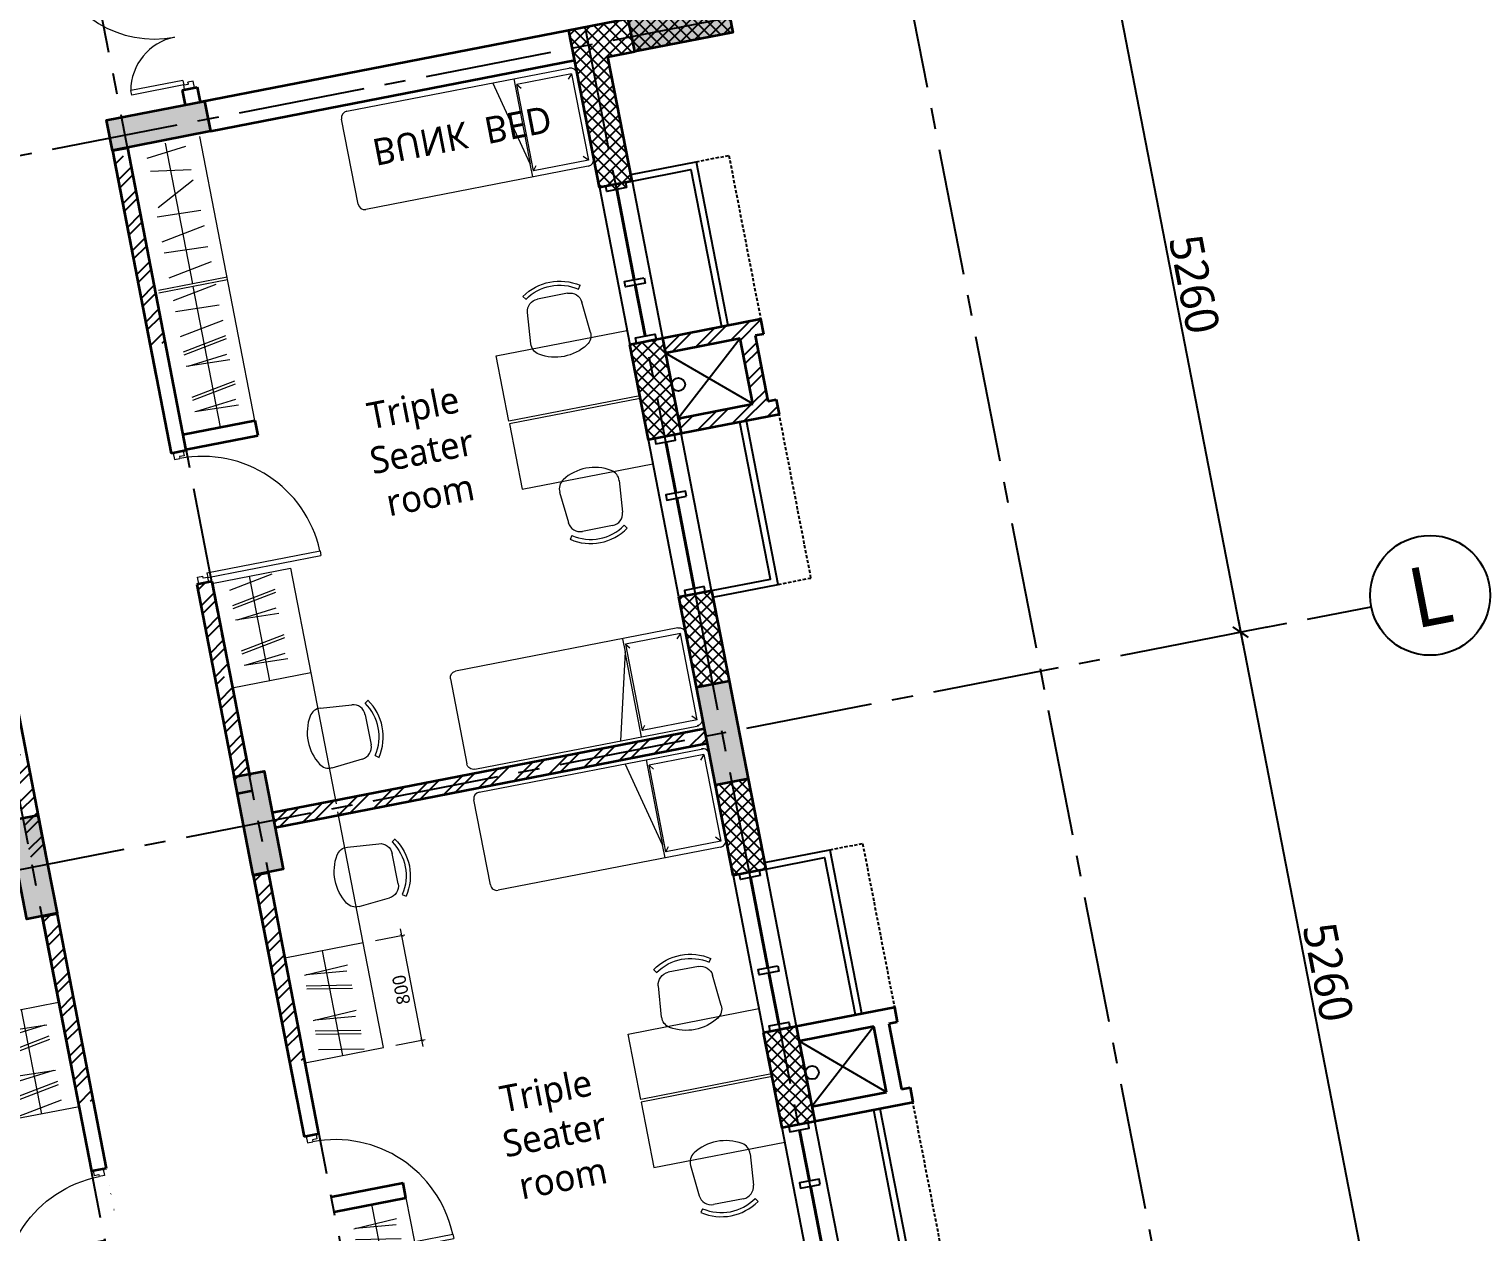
# Model space of a CAD drawing. Header units: millimetres. Extents: x -1107453 to -240403, y -265431 to 143409.
# Drawn here: x -261326 to -250414, y -173598 to -164571 of the extents above; entities that cross this region are included whole.
import ezdxf
from ezdxf.enums import TextEntityAlignment as Align

# ---------------------------------------------------------------- set-up
doc = ezdxf.new("R2010")
doc.units = ezdxf.units.MM
doc.header["$MEASUREMENT"] = 0
doc.linetypes.add('CENTER2', pattern=[28.575, 19.05, -3.175, 3.175, -3.175])
doc.linetypes.add('HIDDEN', pattern=[0.375, 0.25, -0.125])
for name, color, linetype in [('A-Anno-Dims', 7, 'Continuous'), ('A-Anno-Grid Lines', 154, 'Continuous'), ('A-Wall Patt', 8, 'Continuous'), ('A-Window', 4, 'Continuous'), ('Anno_Labels', 7, 'Continuous'), ('S-Conc Patt', 9, 'Continuous')]:
    doc.layers.add(name, color=color, linetype=linetype)
for name, color, linetype, lineweight in [('A-Detail Lines', 8, 'Continuous', 25), ('A-Door', 4, 'Continuous', 9), ('A-Wall Sec', 1, 'Continuous', 30), ('column hatch', 12, 'Continuous', 5), ('S-Concrete', 40, 'Continuous', 30), ('text', 7, 'Continuous', 9)]:
    doc.layers.add(name, color=color, linetype=linetype, lineweight=lineweight)
doc.layers.add('I-Furniture', color=7, linetype='Continuous', lineweight=15, true_color=0xc76300)
doc.styles.get("Standard").update_dxf_attribs({"font": 'trebuc.ttf'})
doc.dimstyles.new('IIITD_WD_L @ 100', dxfattribs={"dimscale": 100, "dimtxt": 2.5, "dimasz": 1, "dimexe": 0.5, "dimexo": 0.25, "dimgap": 0.3, "dimtad": 1, "dimdec": 0, "dimrnd": 1, "dimzin": 0, "dimdsep": 46, "dimtxsty": 'Standard', "dimblk": 'ARCHTICK', "dimcen": 0.2, "dimdle": 1, "dimclrd": 8, "dimclre": 8, "dimadec": 0, "dimazin": 0, "dimtfac": 1, "dimtdec": 0, "dimtofl": 0, "dimtmove": 0, "dimatfit": 0, "dimfxl": 2, "dimfxlon": 1, "dimtolj": 1, "dimtzin": 0, "dimlwd": -1, "dimlwe": -1, "dimarcsym": 0})
doc.dimstyles.new('IIITD_WD_M @ 100', dxfattribs={"dimscale": 100, "dimtxt": 1, "dimasz": 0.25, "dimexe": 0.25, "dimexo": 0.25, "dimgap": 0.3, "dimtad": 1, "dimdec": 0, "dimrnd": 2.5, "dimzin": 0, "dimdsep": 46, "dimtxsty": 'Standard', "dimblk": 'ARCHTICK', "dimcen": 0.2, "dimdle": 0.5, "dimclrd": 8, "dimclre": 254, "dimadec": 0, "dimazin": 0, "dimtfac": 1, "dimtdec": 0, "dimtofl": 0, "dimtmove": 0, "dimatfit": 0, "dimfxl": 100, "dimtolj": 1, "dimtzin": 0, "dimlwd": -1, "dimlwe": -1, "dimarcsym": 0})

# ---------------------------------------------------------------- blocks, each defined once
blk = doc.blocks.new('Door 1200')
at = {"layer": 'A-Door', "color": 5, "lineweight": 18}
for p, q in [((524084, 16182), (524084, 16132)), ((524084, 16182), (524159, 16182)), ((524159, 16182), (524159, 16147)), ((524084, 16132), (524124, 16132)), ((524124, 16147), (524124, 16132)), ((524159, 16147), (524124, 16147)), ((524159, 16147), (524557, 16147)), ((524159, 16112), (524159, 16147)), ((524159, 16112), (524557, 16112)), ((524557, 16147), (524557, 16112)), ((524084, 15032), (524124, 15032)), ((524084, 14982), (524084, 15032)), ((524084, 14982), (524159, 14982)), ((524124, 15017), (524124, 15032)), ((524159, 15017), (524124, 15017)), ((524159, 15052), (524159, 15017)), ((524159, 15052), (524958, 15052)), ((524159, 14982), (524159, 15017)), ((524159, 15017), (524958, 15017)), ((524958, 15017), (524958, 15052))]:
    blk.add_line(p, q, dxfattribs=at)
at = {"layer": 'A-Door', "lineweight": 18}
for centre, radius, start, end in [((524155, 16193), 411, 270.5695, 348.692), ((524157, 14978), 804, 5.3148, 89.8715)]:
    blk.add_arc(centre, radius, start, end, dxfattribs=at)
blk = doc.blocks.new('W 1200')
at = {"layer": 'A-Window', "linetype": 'HIDDEN', "ltscale": 100}
for p, q in [((552588, 7900), (552588, 9150)), ((552838, 7900), (552588, 7900))]:
    blk.add_line(p, q, dxfattribs=at)
at = {"layer": 'A-Window', "color": 2, "lineweight": 40}
for p, q in [((553463, 8720), (553463, 9110)), ((553463, 7990), (553463, 8680))]:
    blk.add_line(p, q, dxfattribs=at)
at = {"layer": 'A-Window', "color": 5}
for points in [[(553338, 7900), (552838, 7900), (552838, 9150)], [(553338, 7950), (552888, 7950), (552888, 9150)]]:
    blk.add_lwpolyline(points, dxfattribs=at)
at = {"layer": 'A-Window'}
for points in [[(553338, 7950), (553338, 9150)], [(553588, 7950), (553588, 9150)], [(553388, 8680), (553388, 8720), (553538, 8720), (553538, 8680), (553388, 8680)]]:
    blk.add_lwpolyline(points, dxfattribs=at)
for points in [[(553388, 9150), (553538, 9150), (553538, 9110), (553388, 9110)], [(553388, 7990), (553538, 7990), (553538, 7950), (553388, 7950)]]:
    blk.add_lwpolyline(points, close=True, dxfattribs=at)
blk = doc.blocks.new('column 2.04')
at = {"layer": 'S-Conc Patt'}
h = blk.add_hatch(color=256, dxfattribs=at)
h.paths.add_polyline_path([(-369013, -99408), (-368966, -99653), (-369417, -99741), (-369465, -99496)])
h.paths.add_polyline_path([(-394331, -99824), (-394331, -100074), (-394781, -100074), (-394781, -99824)])
h.paths.add_polyline_path([(-363666, -83102), (-363421, -83054), (-363278, -83790), (-363523, -83838)])
h.paths.add_polyline_path([(-362663, -88265), (-362417, -88217), (-362274, -88954), (-362520, -89001)])
h.paths.add_polyline_path([(-371321, -89948), (-371075, -89900), (-370932, -90637), (-371178, -90684)])
h.paths.add_polyline_path([(-372324, -84785), (-372079, -84737), (-371936, -85473), (-372181, -85521)])
h.paths.add_polyline_path([(-394581, -79594), (-394331, -79594), (-394331, -80344), (-394581, -80344)])
h.paths.add_polyline_path([(-394581, -84854), (-394331, -84854), (-394331, -85604), (-394581, -85604)])
h.paths.add_polyline_path([(-394581, -90114), (-394331, -90114), (-394331, -90864), (-394581, -90864)])
h.paths.add_polyline_path([(-403401, -90114), (-403151, -90114), (-403151, -90864), (-403401, -90864)])
h.paths.add_polyline_path([(-403401, -84854), (-403151, -84854), (-403151, -85604), (-403401, -85604)])
h.paths.add_polyline_path([(-376206, -74746), (-375956, -74746), (-375956, -75496), (-376206, -75496)])
h.paths.add_polyline_path([(-376206, -68798), (-375956, -68798), (-375956, -69548), (-376206, -69548)])
h.paths.add_polyline_path([(-376206, -71978), (-375956, -71978), (-375956, -72728), (-376206, -72728)])
h.paths.add_polyline_path([(-392316, -74679), (-392566, -74679), (-392566, -75429), (-392316, -75429)])
h.paths.add_polyline_path([(-392316, -69548), (-392566, -69548), (-392566, -68798), (-392316, -68798)])
h.paths.add_polyline_path([(-392316, -72728), (-392566, -72728), (-392566, -71978), (-392316, -71978)])
h.paths.add_polyline_path([(-404356, -76624), (-404106, -76624), (-404106, -77374), (-404356, -77374)])
h.paths.add_polyline_path([(-399116, -69048), (-399116, -68798), (-399866, -68798), (-399866, -69048)])
h.paths.add_polyline_path([(-399866, -71219), (-399616, -71219), (-399616, -71969), (-399866, -71969)])
h.paths.add_polyline_path([(-405836, -76624), (-405586, -76624), (-405586, -77374), (-405836, -77374)])
h.paths.add_polyline_path([(-405836, -74679), (-405586, -74679), (-405586, -75429), (-405836, -75429)])
h.paths.add_polyline_path([(-399866, -74679), (-399616, -74679), (-399616, -75429), (-399866, -75429)])
h.paths.add_polyline_path([(-394331, -74679), (-394581, -74679), (-394581, -75429), (-394331, -75429)])
h.paths.add_polyline_path([(-398116, -74679), (-397886, -74679), (-397886, -75429), (-398116, -75429)])
h.paths.add_polyline_path([(-363217, -72649), (-362972, -72601), (-362829, -73337), (-363074, -73385)])
h.paths.add_polyline_path([(-367968, -75554), (-367921, -75799), (-368659, -75943), (-368707, -75697)])
h.paths.add_polyline_path([(-365101, -94245), (-364876, -94201), (-364788, -94653), (-365014, -94697)])
h.paths.add_polyline_path([(-366635, -98929), (-366588, -99174), (-367177, -99289), (-367224, -99043)])
h.paths.add_polyline_path([(-399616, -76624), (-399616, -76854), (-400366, -76854), (-400366, -76624)])
h.paths.add_polyline_path([(-360255, -95641), (-360212, -95867), (-360658, -95954), (-360702, -95728)])
h.paths.add_polyline_path([(-364212, -96410), (-364168, -96636), (-364620, -96724), (-364664, -96498)])
h.paths.add_polyline_path([(-360672, -93501), (-360628, -93727), (-361080, -93815), (-361124, -93589)])
h.paths.add_polyline_path([(-362615, -95876), (-362389, -95832), (-362303, -96274), (-362529, -96317)])
h.paths.add_polyline_path([(-362650, -93886), (-362606, -94112), (-363058, -94200), (-363102, -93974)])
h.paths.add_polyline_path([(-399616, -97814), (-399616, -98044), (-400066, -98044), (-400066, -97814)])
h.paths.add_polyline_path([(-399616, -95979), (-399846, -95979), (-399846, -95519), (-399616, -95519)])
h.paths.add_polyline_path([(-403656, -97814), (-403656, -98044), (-404106, -98044), (-404106, -97814)])
h.paths.add_polyline_path([(-403656, -95634), (-403656, -95864), (-404106, -95864), (-404106, -95634)])
h.paths.add_polyline_path([(-401976, -97584), (-401746, -97584), (-401746, -98044), (-401976, -98044)])
h.paths.add_polyline_path([(-401631, -95634), (-401631, -95864), (-402091, -95864), (-402091, -95634)])
h.paths.add_polyline_path([(-367831, -89270), (-367605, -89226), (-367462, -89962), (-367688, -90006)])
h.paths.add_polyline_path([(-367136, -83776), (-366911, -83732), (-366768, -84469), (-366993, -84513)])
h.paths.add_polyline_path([(-368050, -79074), (-368094, -78848), (-367358, -78705), (-367314, -78931)])
h.paths.add_polyline_path([(-370776, -74118), (-370550, -74074), (-370407, -74811), (-370633, -74854)])
h.paths.add_polyline_path([(-398116, -79594), (-397886, -79594), (-397886, -80344), (-398116, -80344)])
h.paths.add_polyline_path([(-363685, -98355), (-363637, -98601), (-364227, -98715), (-364275, -98470)])
h.paths.add_polyline_path([(-399616, -99824), (-399616, -100074), (-400216, -100074), (-400216, -99824)])
h.paths.add_polyline_path([(-364299, -74841), (-364054, -74793), (-363911, -75529), (-364156, -75577)])
h.paths.add_polyline_path([(-396500, -95634), (-396500, -95884), (-397100, -95884), (-397100, -95634)])
h.paths.add_polyline_path([(-403606, -80084), (-403606, -79834), (-404356, -79834), (-404356, -80084)])
h.paths.add_polyline_path([(-359872, -97614), (-359824, -97860), (-360265, -97945), (-360313, -97700)])
h.paths.add_polyline_path([(-396501, -99824), (-396501, -100074), (-397101, -100074), (-397101, -99824)])
h.paths.add_polyline_path([(-403655, -99824), (-403655, -100074), (-404106, -100074), (-404106, -99824)])
h.paths.add_polyline_path([(-367439, -94796), (-367391, -95042), (-367980, -95156), (-368028, -94911)])
h.paths.add_polyline_path([(-368835, -84106), (-368609, -84063), (-368466, -84799), (-368692, -84843)])
h.paths.add_polyline_path([(-398116, -84854), (-397886, -84854), (-397886, -85604), (-398116, -85604)])
h.paths.add_polyline_path([(-398116, -90114), (-397886, -90114), (-397886, -90864), (-398116, -90864)])
h.paths.add_polyline_path([(-369076, -73788), (-368830, -73740), (-368687, -74476), (-368933, -74524)])
h.paths.add_polyline_path([(-374266, -74797), (-374020, -74749), (-373877, -75485), (-374123, -75533)])
h.paths.add_polyline_path([(-405836, -71219), (-405586, -71219), (-405586, -71969), (-405836, -71969)])
h.paths.add_polyline_path([(-362846, -74558), (-362601, -74510), (-362458, -75247), (-362703, -75294)])
h.paths.add_polyline_path([(-363878, -69249), (-363633, -69201), (-363490, -69937), (-363735, -69985)])
h.paths.add_polyline_path([(-369736, -70391), (-369491, -70344), (-369347, -71080), (-369593, -71128)])
h.paths.add_polyline_path([(-369820, -95259), (-369772, -95505), (-370224, -95592), (-370271, -95347)])
h.paths.add_polyline_path([(-366133, -88940), (-365907, -88896), (-365764, -89632), (-365990, -89676)])
h.paths.add_polyline_path([(-363442, -77944), (-363394, -78189), (-364130, -78332), (-364178, -78087)])
h.paths.add_polyline_path([(-369838, -78943), (-369613, -78899), (-369469, -79635), (-369695, -79679)])
h.paths.add_polyline_path([(-373328, -79621), (-373083, -79574), (-372940, -80310), (-373185, -80358)])
h.paths.add_polyline_path([(-400366, -80064), (-400366, -79834), (-399616, -79834), (-399616, -80064)])
h.paths.add_polyline_path([(-399846, -84854), (-399616, -84854), (-399616, -85604), (-399846, -85604)])
h.paths.add_polyline_path([(-394331, -95634), (-394331, -95884), (-394781, -95884), (-394781, -95634)])
h.paths.add_polyline_path([(-399846, -90114), (-399616, -90114), (-399616, -90864), (-399846, -90864)])
h.paths.add_polyline_path([(-370543, -69048), (-370543, -68798), (-369793, -68798), (-369793, -69048)])
at = {"layer": 'S-Concrete', "lineweight": 35}
for points in [[(-363442, -77944), (-363394, -78189), (-364130, -78332), (-364178, -78087), (-363442, -77944)], [(-368050, -79074), (-368094, -78848), (-367358, -78705), (-367314, -78931), (-368050, -79074)], [(-367136, -83776), (-366911, -83732), (-366768, -84469), (-366993, -84513), (-367136, -83776)], [(-368835, -84106), (-368609, -84063), (-368466, -84799), (-368692, -84843), (-368835, -84106)]]:
    blk.add_lwpolyline(points, dxfattribs=at)
blk.add_lwpolyline([(-363666, -83102), (-363421, -83054), (-363278, -83790), (-363523, -83838)], close=True, dxfattribs=at)
blk = doc.blocks.new('ABL_Door_S - 1000 x 2100-11-3 Second Floor Lvl')
at = {"layer": 'A-Door', "color": 5}
for p, q in [((-500, 38), (-450, 38)), ((-500, -38), (-500, 38)), ((-450, 38), (-450, -3)), ((450, 38), (450, -3)), ((500, 38), (450, 38)), ((500, -38), (500, 38)), ((-500, -38), (-465, -38)), ((-465, -3), (-450, -3)), ((-465, -38), (-465, -3)), ((-430, -38), (-465, -38)), ((465, -3), (450, -3)), ((465, -38), (465, -3)), ((500, -38), (465, -38))]:
    blk.add_line(p, q, dxfattribs=at)
at = {"layer": 'A-Door', "color": 5, "lineweight": 18}
for p, q in [((-465, -38), (-465, -903)), ((-430, -38), (-430, -903)), ((-430, -903), (-465, -903))]:
    blk.add_line(p, q, dxfattribs=at)
at = {"layer": 'A-Door'}
blk.add_arc((-450, -2), 900, 271.2981, 359.9894, dxfattribs=at)
blk = doc.blocks.new('Grid Head')
blk.add_circle((0, 0), 3)
at = {"layer": 'Anno_Labels'}
blk.add_attdef('GRID_NAME', text='', height=3, dxfattribs=at).set_placement((0, 0), align=Align.MIDDLE_CENTER)
blk = doc.blocks.new('_ArchTick')
at = {"color": 0, "linetype": 'ByBlock', "const_width": 0.15}
blk.add_lwpolyline([(-0.5, -0.5), (0.5, 0.5)], dxfattribs=at)
blk = doc.blocks.new('*D1108')
at = {"layer": 'A-Anno-Dims', "color": 8, "transparency": 16777216}
for p, q in [((554318, 11487), (555359, 6127)), ((554533, 11427), (554288, 11379)), ((555537, 6264), (555291, 6216))]:
    blk.add_line(p, q, dxfattribs=at)
at = {"layer": 'A-Anno-Dims', "color": 8, "transparency": 16777216, "xscale": 100, "yscale": 100, "zscale": 100}
for p, rotation in [((554337, 11389), 101.0000000010405), ((555340, 6226), 281.0000000010405)]:
    blk.add_blockref('_ArchTick', p, dxfattribs=dict(at, rotation=rotation))
at = {"layer": 'A-Anno-Dims', "color": 0, "transparency": 16777216, "insert": (554993, 8837), "char_height": 250, "attachment_point": 5, "rotation": 281}
blk.add_mtext('\\A1;5260', dxfattribs=at)
blk = doc.blocks.new('_Open90')
at = {"color": 0, "linetype": 'ByBlock', "lineweight": -2}
for p, q in [((0, 0), (-1, 0)), ((-0.5, 0.5), (0, 0)), ((0, 0), (-0.5, -0.5))]:
    blk.add_line(p, q, dxfattribs=at)
blk = doc.blocks.new('*D1127')
at = {"layer": 'A-Anno-Dims', "color": 8, "transparency": 16777216}
for p, q in [((555537, 6264), (555291, 6216)), ((555321, 6324), (556363, 964)), ((556540, 1100), (556295, 1053))]:
    blk.add_line(p, q, dxfattribs=at)
at = {"layer": 'A-Anno-Dims', "color": 8, "transparency": 16777216, "xscale": 100, "yscale": 100, "zscale": 100}
for p, rotation in [((555340, 6226), 101.0000000010405), ((556344, 1062), 281.0000000010405)]:
    blk.add_blockref('_ArchTick', p, dxfattribs=dict(at, rotation=rotation))
at = {"layer": 'A-Anno-Dims', "color": 0, "transparency": 16777216, "insert": (555997, 3674), "char_height": 250, "attachment_point": 5, "rotation": 281}
blk.add_mtext('\\A1;5260', dxfattribs=at)
blk = doc.blocks.new('chair1')
at = {"layer": 'I-Furniture'}
for p, q in [((-320, 228), (-84, 207)), ((16, 201), (42, 219)), ((1, 115), (1, -115)), ((-320, -228), (-84, -207)), ((16, -201), (42, -219))]:
    blk.add_line(p, q, dxfattribs=at)
for centre, radius, start, end in [((-328, 135), 92.9, 85.0303, 148.407), ((-278, 0), 387, 325.6197, 34.3803), ((-108, 0), 351, 148.407, 211.593), ((-92, 115), 92.9, 0, 85.0303), ((-278, 0), 356, 325.6197, 34.3803), ((-328, -135), 92.9, 211.593, 274.9697), ((-92, -115), 92.9, 274.9697, 0)]:
    blk.add_arc(centre, radius, start, end, dxfattribs=at)
blk = doc.blocks.new('A$C0E3E786B')
at = {"layer": 'I-Furniture', "ltscale": 0.1}
for p, q in [((-1905, 916), (-205, 916)), ((-1481, 916), (-1481, 816)), ((-1955, 216), (-1955, 866)), ((-1915, 872), (-1881, 837)), ((-1915, 872), (-1495, 872)), ((-1915, 211), (-1915, 872)), ((-1495, 872), (-1521, 837)), ((-1495, 872), (-1495, 211)), ((-1481, 166), (-1481, 816)), ((-1481, 816), (-1320, 166)), ((-155, 866), (-155, 216)), ((-1915, 211), (-1881, 246)), ((-1495, 211), (-1521, 246)), ((-1915, 211), (-1495, 211)), ((-1915, 166), (-1915, 167)), ((-205, 166), (-1915, 166))]:
    blk.add_line(p, q, dxfattribs=at)
for centre, start, end in [((-1905, 866), 90, 180), ((-205, 866), 0, 90), ((-1905, 216), 180, 270), ((-205, 216), 270, 0)]:
    blk.add_arc(centre, 50, start, end, dxfattribs=at)
blk = doc.blocks.new('*D1134')
at = {"layer": 'text', "color": 254, "transparency": 16777216}
for p, q in [((-289958, -109301), (-289733, -109301)), ((-289958, -110101), (-289733, -110101))]:
    blk.add_line(p, q, dxfattribs=at)
at = {"layer": 'text', "color": 8, "transparency": 16777216}
blk.add_line((-289758, -110151), (-289758, -109251), dxfattribs=at)
at = {"layer": 'text', "color": 8, "transparency": 16777216, "xscale": 25, "yscale": 25, "zscale": 25}
for p, rotation in [((-289758, -109301), 90), ((-289758, -110101), 270)]:
    blk.add_blockref('_ArchTick', p, dxfattribs=dict(at, rotation=rotation))
at = {"layer": 'text', "color": 0, "transparency": 16777216, "insert": (-289839, -109701), "char_height": 100, "attachment_point": 5, "rotation": 90}
blk.add_mtext('\\A1;800', dxfattribs=at)
blk = doc.blocks.new('Grid Girls Hostel')
at = {"layer": 'A-Anno-Grid Lines', "linetype": 'CENTER2', "ltscale": 50}
for p, q in [((557078.8, -10724.1), (550388.2, 23696.3)), ((551208.5, -11865.1), (544521.1, 22538.2)), ((549510.2, -12195.2), (542822.9, 22208.1)), ((540813.7, 8760.3), (555317.2, 11579.5)), ((554688.3, -11188.7), (550425.3, 10742.6)), ((541817.5, 3597), (556321, 6416.2))]:
    blk.add_line(p, q, dxfattribs=at)
at = {"layer": 'A-Anno-Dims'}
ref = blk.add_blockref('Grid Head', (556762.7, 6502.1), dxfattribs=dict(at, xscale=150, yscale=150, zscale=150, rotation=11.00000000000715))
ref.add_attrib('GRID_NAME', 'L', dxfattribs={"layer": '0', "height": 450, "rotation": 11}).set_placement((556762.7, 6502.1), align=Align.MIDDLE_CENTER)
for base, p1, p2, picture, middle in [((555340.3, 6225.6), (554827.3, 11484.3), (555831.1, 6321), '*D1108', (554993.1, 8837.3)), ((556343.9, 1062.2), (556321, 6416.2), (557324.7, 1252.9), '*D1127', (555996.8, 3674))]:
    dim = blk.add_linear_dim(base=base, p1=p1, p2=p2, angle=101, dimstyle='IIITD_WD_L @ 100', override={"dimtmove": 1, "dimldrblk": 'Open90', "dimarcsym": 1}, dxfattribs=at)
    dim.commit()
    dim.dimension.update_dxf_attribs({"geometry": picture, "text_midpoint": middle})
blk = doc.blocks.new('TRIPLE')
at = {"layer": 'A-Wall Sec', "lineweight": 35}
for p, q in [((-290652.3, -111125.6), (-290102.3, -111125.6)), ((-290102.3, -111240.6), (-290102.3, -111125.6)), ((-290652.3, -111240.6), (-290102.3, -111240.6))]:
    blk.add_line(p, q, dxfattribs=at)
at = {"layer": 'I-Furniture', "ltscale": 0.1}
for p, q in [((-290052.3, -109301), (-290052.3, -108299.1)), ((-290052.3, -109301), (-290652.3, -109301)), ((-290052.3, -110101), (-290052.3, -109301)), ((-290652.3, -110101), (-290052.3, -110101)), ((-290102.3, -111240.6), (-290102.3, -113410.7)), ((-290102.3, -111240.6), (-290102.3, -113410.7)), ((-290102.3, -112315.6), (-290627.3, -112315.6)), ((-290102.3, -112335.6), (-290627.3, -112335.6))]:
    blk.add_line(p, q, dxfattribs=at)
at = {"layer": 'I-Furniture', "color": 9, "ltscale": 0.1, "true_color": 0xbababa}
for p, q in [((-290364.8, -109301), (-290364.8, -110101)), ((-290531, -109454.2), (-290200.4, -109440.2)), ((-290196.1, -109596.5), (-290533.4, -109537.1)), ((-290516.5, -109451.9), (-290213, -109484.3)), ((-290196.1, -109621.1), (-290533.4, -109561.7)), ((-290196.1, -109942.6), (-290533.4, -109883.2)), ((-290531, -109800.3), (-290200.4, -109786.3)), ((-290516.5, -109798), (-290213, -109830.4)), ((-290196.1, -109967.2), (-290533.4, -109907.8)), ((-290196.1, -110084.4), (-290533.4, -110025)), ((-290364.8, -111240.6), (-290364.8, -112315.6)), ((-290531, -111393.8), (-290200.4, -111379.8)), ((-290516.5, -111391.5), (-290213, -111423.8)), ((-290196.1, -111536), (-290533.4, -111476.6)), ((-290196.1, -111560.6), (-290533.4, -111501.3)), ((-290531, -111739.9), (-290200.4, -111725.9)), ((-290516.5, -111737.6), (-290213, -111770)), ((-290196.1, -111882.1), (-290533.4, -111822.8)), ((-290196.1, -111906.8), (-290533.4, -111847.4)), ((-290196.1, -112023.9), (-290533.4, -111964.5)), ((-290531, -112157), (-290200.4, -112143.1)), ((-290196.1, -112299.3), (-290533.4, -112239.9)), ((-290364.8, -112335.6), (-290364.8, -113410.7)), ((-290196.1, -112471.7), (-290533.4, -112412.4)), ((-290531, -112604.9), (-290200.4, -112590.9)), ((-290196.1, -112747.1), (-290533.4, -112687.7)), ((-290531, -112880.2), (-290200.4, -112866.3)), ((-290509.4, -112948.4), (-290211.1, -113101.5)), ((-290213.6, -113177.9), (-290514.6, -113223.4)), ((-290521.1, -113327.6), (-290217.6, -113359.9))]:
    blk.add_line(p, q, dxfattribs=at)
at = {"layer": 'I-Furniture', "ltscale": 0.1}
for points in [[(-287231.5, -110851.6), (-288231.5, -110851.6), (-288231.5, -110351.5), (-287231.5, -110351.5)], [(-287231.5, -110871.6), (-288231.5, -110871.6), (-288231.5, -111371.6), (-287231.5, -111371.6)]]:
    blk.add_lwpolyline(points, close=True, dxfattribs=at)
at = {"layer": 'I-Furniture', "extrusion": (0, 0, -1), "xscale": -1, "zscale": -1, "rotation": 180}
blk.add_blockref('A$C0E3E786B', (289186.7, -108190.7), dxfattribs=at)
at = {"layer": 'I-Furniture', "ltscale": 0.1, "extrusion": (0, 0, -1), "zscale": -1}
for p, rotation in [((289711, -108800.1), 180), ((287731.5, -109955.4), 90)]:
    blk.add_blockref('chair1', p, dxfattribs=dict(at, rotation=rotation))
at = {"layer": 'I-Furniture', "ltscale": 0.1, "rotation": 270}
blk.add_blockref('chair1', (-287731.5, -111729.1), dxfattribs=at)
at = {"layer": 'I-Furniture', "extrusion": (0, 0, -1), "zscale": -1}
blk.add_blockref('A$C0E3E786B', (289186.7, -113552.6), dxfattribs=at)
at = {"layer": 'text', "lineweight": 35, "insert": (-288167.8, -113043.8), "char_height": 200, "width": 1506.419, "attachment_point": 5}
blk.add_mtext('BUNK  BED', dxfattribs=at)
at = {"layer": 'text'}
dim = blk.add_linear_dim(base=(-289757.7, -109301), p1=(-290052.3, -110101), p2=(-290052.3, -109301), angle=90, dimstyle='IIITD_WD_M @ 100', override={"dimfxl": 2, "dimfxlon": 1, "dimarcsym": 1}, dxfattribs=at)
dim.commit()
dim.dimension.update_dxf_attribs({"geometry": '*D1134', "text_midpoint": (-289838.6, -109701)})

msp = doc.modelspace()

# ---------------------------------------------------------------- hatches: boundary and pattern name
at = {"layer": 'A-Wall Patt'}
h = msp.add_hatch(dxfattribs=at)
h.set_pattern_fill('ANSI37', color=256, scale=500, style=0)
h.set_pattern_definition([(45, (-257055.057, -164666.64), (-44.1942, 44.1942), []), (135, (-257055.057, -164666.64), (-44.1942, -44.1942), [])])
h.paths.add_polyline_path([(-256849, -165721.3), (-256841.3, -165760.6), (-256988.6, -165789.2), (-256996.2, -165749.9), (-257045.3, -165759.5), (-257045.3, -165759.5), (-257274.3, -164581.4), (-256827.8, -164494.6), (-256091.6, -164351.5), (-256043.9, -164596.9), (-256780.1, -164740), (-256981.2, -164779.2), (-256799.9, -165711.8), (-256799.9, -165711.8)])
h.paths.add_polyline_path([(-256369.9, -162918.3), (-256615.3, -162966), (-256336.8, -164399.2), (-256091.6, -164351.5)])
h = msp.add_hatch(dxfattribs=at)
h.set_pattern_fill('ANSI32', color=256, scale=400, angle=360, style=0)
h.set_pattern_definition([(45, (-464.12, -57609.8), (-106.06602, 106.06602), []), (45, (-393.41, -57609.8), (-106.06602, 106.06602), [])])
edge = h.paths.add_edge_path()
edge.add_line((-260689.6, -165537.4), (-260576.7, -165515.5))
edge.add_line((-260689.6, -165537.4), (-260307.4, -167503.6))
edge.add_line((-260576.7, -165515.5), (-260143, -167771.5))
edge.add_line((-260302.9, -166924.2), (-260415.8, -166946.1))
h = msp.add_hatch(dxfattribs=at)
h.set_pattern_fill('ANSI32', color=256, scale=400, angle=360, style=0)
h.set_pattern_definition([(45, (0, -68461.45), (-106.06602, 106.06602), []), (45, (70.71, -68461.45), (-106.06602, 106.06602), [])])
h.paths.add_polyline_path([(-255876.6, -166871.9), (-255812.8, -166859.5), (-255834.7, -166746.6), (-256570.9, -166889.7), (-256549, -167002.6), (-255989.5, -166893.8), (-255894, -167384.7), (-256453.6, -167493.4), (-256431.6, -167606.3), (-255695.4, -167463.2), (-255717.4, -167350.3), (-255781.2, -167362.7)])
h = msp.add_hatch(dxfattribs=at)
h.set_pattern_fill('ANSI37', color=256, scale=500, style=0)
h.set_pattern_definition([(45, (-2e-08, -208066.38), (-44.194174, 44.194174), []), (135, (-2e-08, -208066.38), (-44.194174, -44.194174), [])])
h.paths.add_polyline_path([(-255567.3, -172053.1), (-255812.7, -172100.8), (-255673.4, -172817.4), (-255428, -172769.7)])
h.paths.add_polyline_path([(-255927.9, -170197.8), (-256173.3, -170245.5), (-256041.6, -170922.8), (-255796.2, -170875.1)])
h.paths.add_polyline_path([(-256202.7, -168784.3), (-256448.1, -168832), (-256316.4, -169509.3), (-256071, -169461.6)])
h.paths.add_polyline_path([(-256570.9, -166889.7), (-256816.3, -166937.4), (-256677, -167654), (-256431.6, -167606.3)])
h = msp.add_hatch(dxfattribs=at)
h.set_pattern_fill('ANSI32', color=256, scale=400, angle=360, style=0)
h.set_pattern_definition([(45, (-464.12, -57609.8), (-106.06602, 106.06602), []), (45, (-393.41, -57609.8), (-106.06602, 106.06602), [])])
h.paths.add_polyline_path([(-259817.3, -169422.6), (-259930.2, -169444.5), (-259782.8, -170202.5), (-259669.9, -170180.5)])
h = msp.add_hatch(dxfattribs=at)
h.set_pattern_fill('ANSI32', color=256, scale=400, angle=360, style=0)
h.set_pattern_definition([(45, (-807589.64, -52112.62), (-106.066017, 106.066017), []), (45, (-807518.93, -52112.62), (-106.066017, 106.066017), [])])
h.paths.add_polyline_path([(-256233.9, -169933.8), (-256255.8, -169820.9), (-259500.1, -170451.6), (-259478.2, -170564.5)])
h = msp.add_hatch(dxfattribs=at)
h.set_pattern_fill('ANSI32', color=256, scale=400, angle=360, style=0)
h.set_pattern_definition([(45, (-1996.36, -58191.04), (-106.06602, 106.06602), []), (45, (-1925.65, -58191.04), (-106.06602, 106.06602), [])])
h.paths.add_polyline_path([(-261349.5, -170003.8), (-261462.4, -170025.7), (-261315.1, -170783.7), (-261202.2, -170761.8)])
h = msp.add_hatch(dxfattribs=at)
h.set_pattern_fill('ANSI32', color=256, scale=400, angle=360, style=0)
h.set_pattern_definition([(45, (581.67, -62989.93), (-106.06602, 106.06602), []), (45, (652.38, -62989.93), (-106.06602, 106.06602), [])])
edge = h.paths.add_edge_path()
edge.add_line((-259643.8, -170917.5), (-259531, -170895.6))
edge.add_line((-259643.8, -170917.5), (-259261.6, -172883.8))
edge.add_line((-259531, -170895.6), (-259097.2, -173151.6))
edge.add_line((-259257.1, -172304.3), (-259370, -172326.3))
h = msp.add_hatch(dxfattribs=at)
h.set_pattern_fill('ANSI32', color=256, scale=400, angle=360, style=0)
h.set_pattern_definition([(45, (-1003.66, -63298.09), (-106.06602, 106.06602), []), (45, (-932.94, -63298.09), (-106.06602, 106.06602), [])])
edge = h.paths.add_edge_path()
edge.add_line((-261229.2, -171225.7), (-261116.3, -171203.7))
edge.add_line((-261229.2, -171225.7), (-260847, -173191.9))
edge.add_line((-261116.3, -171203.7), (-260682.6, -173459.8))
edge.add_line((-260842.4, -172612.5), (-260955.3, -172634.4))

# ---------------------------------------------------------------- linework, layer by layer
at = {"layer": 'A-Detail Lines', "ltscale": 15}
for p, q in [((-255989.5, -166893.8), (-256453.6, -167493.4)), ((-255894, -167384.7), (-256549, -167002.6)), ((-254985.8, -172057.2), (-255449.9, -172656.8)), ((-254890.4, -172548), (-255545.3, -172166))]:
    msp.add_line(p, q, dxfattribs=at)
at = {"layer": 'A-Detail Lines'}
for centre in [(-256452.2, -167238.5), (-255448.5, -172401.8)]:
    msp.add_circle(centre, 50, dxfattribs=at)
at = {"layer": 'A-Wall Patt'}
for p, q in [((-260058.8, -168782.8), (-260002.9, -168726.9)), ((-260035.8, -168901.2), (-259937.7, -168803.1)), ((-260024.3, -168960.4), (-259926.2, -168862.3)), ((-260001.3, -169078.8), (-259903.2, -168980.7)), ((-259989.7, -169138), (-259891.7, -169039.9)), ((-259966.7, -169256.4), (-259868.6, -169158.3)), ((-259955.2, -169315.6), (-259857.1, -169217.5)), ((-259932.2, -169434), (-259834.1, -169335.9))]:
    msp.add_line(p, q, dxfattribs=at)
at = {"layer": 'A-Wall Sec', "lineweight": 35}
for p, q in [((-256827.8, -164494.6), (-260042.5, -165119.5)), ((-257045.3, -165759.5), (-257274.3, -164581.4)), ((-256981.2, -164779.2), (-256780.1, -164740)), ((-257230.4, -164807.2), (-259964.2, -165338.6)), ((-256799.9, -165711.8), (-256981.2, -164779.2)), ((-260177.3, -165028.7), (-260064.4, -165006.8)), ((-260177.3, -165028.7), (-260155.4, -165141.5)), ((-260064.4, -165006.8), (-260042.5, -165119.5)), ((-260587.2, -165461.7), (-260700.1, -165483.6)), ((-260587.2, -165461.7), (-260700.1, -165483.6)), ((-260700.1, -165483.6), (-260587.2, -165461.7)), ((-260700.1, -165483.6), (-260373.8, -167166.1)), ((-260700.1, -165483.6), (-260426.3, -166892.4)), ((-260587.1, -165461.7), (-260150.1, -167734.8)), ((-260689.6, -165537.4), (-260258.4, -167755.9)), ((-256799.9, -165711.8), (-257045.3, -165759.5)), ((-256816.3, -166937.4), (-255834.7, -166746.6)), ((-255834.7, -166746.6), (-255812.8, -166859.5)), ((-256677, -167654), (-256816.3, -166937.4)), ((-256570.9, -166889.7), (-256431.6, -167606.3)), ((-255989.5, -166893.8), (-256549, -167002.6)), ((-255894, -167384.7), (-255989.5, -166893.8)), ((-255812.8, -166859.5), (-255876.6, -166871.9)), ((-255876.6, -166871.9), (-255781.2, -167362.7)), ((-256453.6, -167493.4), (-255894, -167384.7)), ((-255781.2, -167362.7), (-255717.4, -167350.3)), ((-255717.4, -167350.3), (-255695.4, -167463.2)), ((-255695.4, -167463.2), (-256677, -167654)), ((-260149.6, -167734.7), (-260258.4, -167755.9)), ((-259954.3, -168717.4), (-260067.2, -168739.4)), ((-260067.2, -168739.4), (-259785.8, -170187.3)), ((-259954.3, -168717.4), (-259669.9, -170180.5)), ((-256448.1, -168832), (-256202.7, -168784.3)), ((-256202.7, -168784.3), (-256071, -169461.6)), ((-256316.4, -169509.3), (-256448.1, -168832)), ((-261545.6, -168995.6), (-261202.2, -170761.8)), ((-259500.1, -170451.6), (-256255.8, -169820.9)), ((-256233.9, -169933.8), (-259478.2, -170564.5)), ((-255927.9, -170197.8), (-255796.2, -170875.1)), ((-259649.1, -170288), (-259761.9, -170309.9)), ((-256041.6, -170922.8), (-256173.3, -170245.5)), ((-255796.2, -170875.1), (-256041.6, -170922.8)), ((-259643.8, -170917.5), (-259261.6, -172883.8)), ((-259530.1, -170900), (-259643, -170922)), ((-259643, -170922), (-259530.1, -170900)), ((-259643, -170922), (-259530.1, -170900)), ((-259643, -170922), (-259369.1, -172330.7)), ((-259643, -170922), (-259316.7, -172604.5)), ((-259531, -170895.6), (-259152.8, -172862.6)), ((-261228.3, -171230.1), (-261115.4, -171208.2)), ((-261116.3, -171203.7), (-260747.5, -173121.6)), ((-261229.2, -171225.7), (-260856.5, -173142.8)), ((-261228.3, -171230.1), (-260954.5, -172638.9)), ((-255812.7, -172100.8), (-254831, -171910)), ((-254831, -171910), (-254809.1, -172022.9)), ((-255567.3, -172053.1), (-255428, -172769.7)), ((-254985.8, -172057.2), (-255545.3, -172166)), ((-254890.4, -172548), (-254985.8, -172057.2)), ((-254809.1, -172022.9), (-254872.9, -172035.3)), ((-254872.9, -172035.3), (-254777.5, -172526.1)), ((-255673.4, -172817.4), (-255812.7, -172100.8)), ((-254777.5, -172526.1), (-254713.7, -172513.7)), ((-254713.7, -172513.7), (-254691.8, -172626.6)), ((-254691.8, -172626.6), (-255673.4, -172817.4)), ((-255449.9, -172656.8), (-254890.4, -172548)), ((-259148.7, -172861.8), (-259261.6, -172883.8)), ((-260747.8, -173121.7), (-260856.7, -173142.9))]:
    msp.add_line(p, q, dxfattribs=at)

# ---------------------------------------------------------------- block references
at = {"layer": 'A-Anno-Grid Lines'}
msp.add_blockref('Grid Girls Hostel', (-807572.5, -175323), dxfattribs=at)
at = {"layer": 'A-Door'}
for p, rotation in [((-260110.4, -168236.5), 100.9999999994013), ((-259113.6, -173364.3), 100.9999999993994)]:
    msp.add_blockref('ABL_Door_S - 1000 x 2100-11-3 Second Floor Lvl', p, dxfattribs=dict(at, rotation=rotation))
at = {"layer": 'A-Door', "xscale": -1, "rotation": 281.1723185308791}
msp.add_blockref('ABL_Door_S - 1000 x 2100-11-3 Second Floor Lvl', (-260710.1, -173623.8), dxfattribs=at)
at = {"layer": 'column hatch'}
for name, p, rotation in [('Door 1200', (251283, -49125.7), 190.9999999993222), ('W 1200', (284851.9, -52312.9), 191.0013472063544), ('W 1200', (285855.5, -57476.3), 191.0013472063544)]:
    msp.add_blockref(name, p, dxfattribs=dict(at, rotation=rotation))
at = {"layer": 'column hatch', "xscale": -1, "rotation": 10.99865279335116}
for p in [(288488.1, -71019.5), (289491.7, -76182.8)]:
    msp.add_blockref('W 1200', p, dxfattribs=at)
at = {"layer": 'S-Conc Patt'}
msp.add_blockref('column 2.04', (107350, -86407.5), dxfattribs=at)
at = {"layer": 'text', "xscale": -1}
for p, rotation in [((46366.9, -221351.1), 191), ((-567271.5, -120039.4), 11.00000000000907)]:
    msp.add_blockref('TRIPLE', p, dxfattribs=dict(at, rotation=rotation))
at = {"layer": 'text'}
for p, rotation in [((-525954.1, -332599), 191), ((5049.5, -8791.5), 11.00000000000906)]:
    msp.add_blockref('TRIPLE', p, dxfattribs=dict(at, rotation=rotation))

# ---------------------------------------------------------------- texts
at = {"layer": 'text', "lineweight": 35, "char_height": 200, "width": 1506.419, "attachment_point": 5, "rotation": 11}
for insert in [(-258378.7, -167740.7), (-257382.1, -172867.3)]:
    msp.add_mtext('Triple Seater room', dxfattribs=dict(at, insert=insert))

doc.saveas('drawing.dxf')
